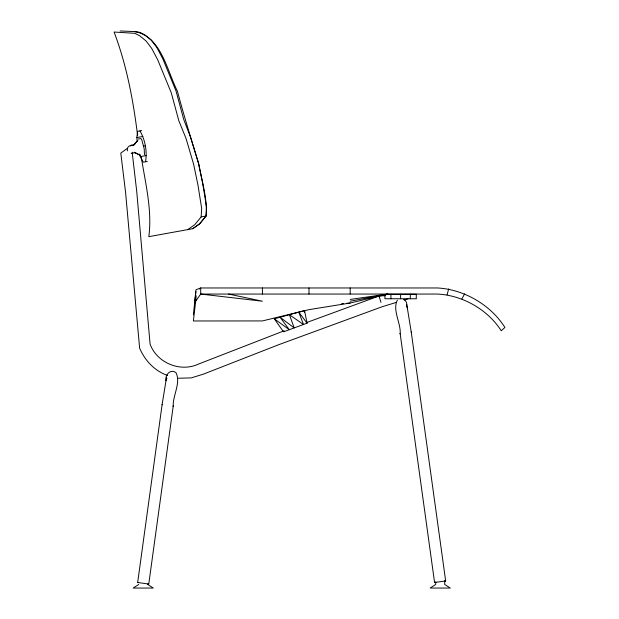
<?xml version="1.0" encoding="UTF-8"?>
<svg xmlns="http://www.w3.org/2000/svg" width="619" height="619" viewBox="0 0 619 619"><rect width="100%" height="100%" fill="white"/><g stroke="black" fill="none" stroke-linecap="round" stroke-linejoin="round"><path stroke-width="0.93" d="M193.383 314.885L195.96 289.762L200.718 287.967L437.494 287.967C463.987 289.39 490.782 304.888 504.911 327.474L501.251 330.77C487.648 309.515 462.586 295.278 437.494 294.056L200.718 294.056L195.674 301.221L193.383 320.975L262.417 320.928L308.989 309.639L350.192 303.016L387.804 294.056L350.192 299.434M144.482 154.696L144.204 148.839L141.782 139.747L140.9 138.524L138.138 139.027M195.96 295.851L195.674 301.221L195.674 295.131M187.805 229.603L194.768 224.674L201.144 216.913L201.67 208.456L197.956 185.05L193.608 164.167L186.002 138.393L178.845 120.813L171.285 92.842L157.698 59.764L151.74 48.483L146.223 41.125L139.832 35.879L134.857 33.318L114.089 32.033C126.702 65.281 133.247 100.371 137.611 135.584M141.318 157.319C145.403 183.464 152.336 210.065 148.815 236.659L192.757 228.705L199.705 223.776L206.081 216.023L206.607 207.558L202.529 182.466L198.769 163.818L190.667 137.573L183.727 119.452L175.997 90.9L162.82 58.836L156.847 47.562L151.338 40.196L144.939 34.95L139.971 32.389L134.934 31.623L120.086 30.95M304.416 312.471L304.548 310.614L274.294 318.808L283.533 331.83L307.078 323.18L304.548 310.614M194.513 304.091L195.96 291.549M137.194 141.07L136.83 137.557L137.642 131.329L141.681 130.601M145.55 161.752C147.268 151.322 145.233 140.072 139.964 130.911M166.016 380.847C164.6 375.091 170.666 368.29 176.013 372.723C181.088 382.797 172.709 395.572 173.173 406.389L173.235 405.925L148.761 584.057L137.673 582.494L162.147 404.369L166.294 378.867M162.085 404.826L162.147 404.369M137.426 135.716L137.681 133.928M406.482 306.227L406.853 304.796M447.096 294.752L448.705 288.841M461.921 298.884L464.606 293.87M397.352 300.207C392.144 309.964 401.058 323.28 400.191 333.873L400.129 333.417L434.577 582.494L445.665 580.939L411.217 331.861L407.07 306.359M199.357 288.988L200.718 287.967L200.718 294.056L262.417 301.221L228.612 294.056M127.135 148.552L120.798 153.094L125.564 192.254L139.623 348.133C144.854 360.552 154.82 371.067 167.656 375.509M192.757 228.705L199.674 223.784L206.019 216.031C207.659 198.366 201.748 181.073 198.629 163.865C191.433 139.631 183.804 115.521 177.39 91.055C167.169 71.301 161.474 36.544 134.934 31.623M138.749 584.468L133.155 588.05L153.303 588.05L147.709 584.468M130.57 145.945L131.375 145.519M284.136 330.801L198.745 363.972C180.539 372.638 157.079 363.09 150.092 344.179L136.722 191.279L132.157 152.189M306.73 322.514L379.021 295.983L385.691 295.634M396.059 302.482L382.294 306.691L278.372 344.829L203.473 374.124L191.194 377.907L178.342 378.232M404.315 299.952L407.983 298.83M350.192 301.221L387.804 294.056M136.83 137.557L142.904 136.459M134.95 144.699C131.437 144.521 125.912 146.332 127.483 150.85M143.469 146.2L145.349 145.86M131.158 153.396L135.685 152.576M139.615 154.061L140.281 156.622L146.355 155.524M147.26 161.443L143.229 162.178L140.281 156.622M201.144 216.913L206.081 216.023M434.577 582.494L435.42 582.363M444.813 581.04L445.665 580.939M341.564 303.767L343.483 303.596M346.354 303.349L350.192 303.016M386.635 294.28L416.27 294.28L416.308 298.76L384.925 298.76L384.964 294.28M137.673 582.494L138.524 582.603M147.918 583.918L148.761 584.057M131.29 145.357L132.822 145.689M134.973 152.638L140.467 155.423L134.184 152.235M274.294 318.808L289.313 329.718L280.074 317.245L294.187 327.931L289.421 314.715L303.534 324.518L298.776 312.177L307.078 323.18M403.634 299.325L405.414 300.672L406.544 302.59L407.348 308.339M379.021 295.983L380.979 302.397M166.511 377.304L166.882 378.743M411.217 331.861L411.279 332.318M444.697 580.885L444.697 584.468L450.292 588.05L430.143 588.05L435.737 584.468L435.737 581.783M410.289 294.28L410.289 298.76M400.601 294.28L400.601 298.76M390.914 294.28L390.914 298.76M350.192 287.967L350.192 294.056M308.989 287.967L308.989 294.056M262.417 287.967L262.417 294.056M195.55 295.131L195.55 297.747M137.758 140.474L132.992 145.658L137.743 140.482"/></g></svg>
